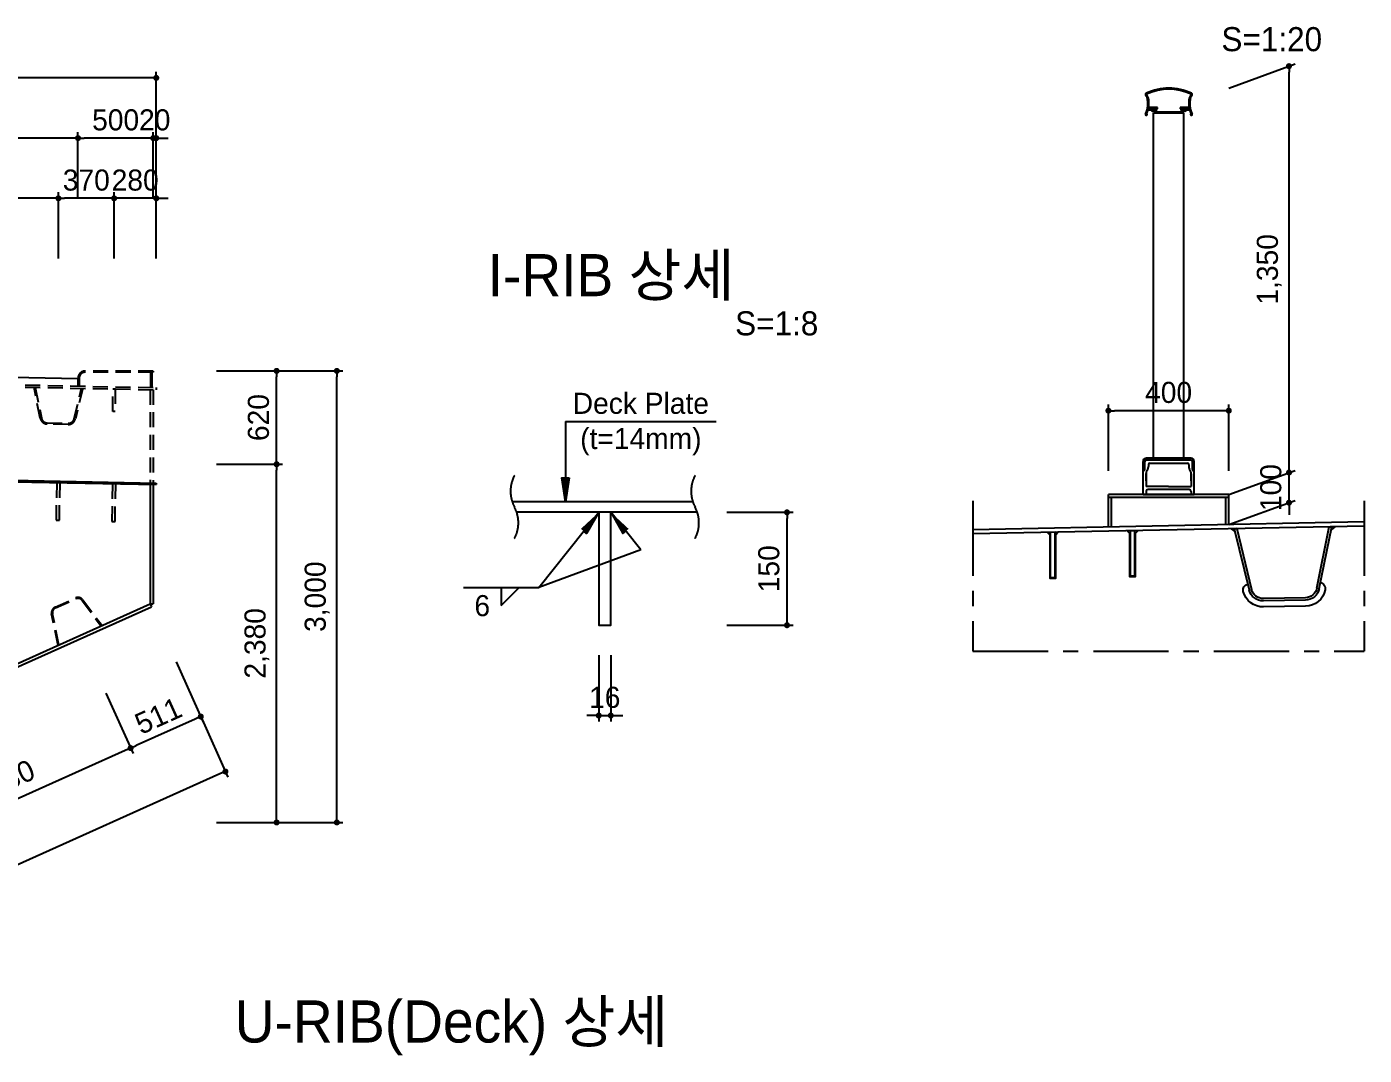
# Model space of a CAD drawing. Extents: x 2940 to 32027, y 1294 to 22572.
# Drawn here: x 22040 to 30928, y 6148 to 12981 of the extents above; entities that cross this region are included whole.
import ezdxf
from ezdxf.enums import TextEntityAlignment as Align

# ---------------------------------------------------------------- set-up
doc = ezdxf.new("R2010")
doc.units = 0
doc.header["$LTSCALE"] = 400
doc.linetypes.add('CENTER', pattern=[2, 1.25, -0.25, 0.25, -0.25])
doc.linetypes.add('HIDDEN', pattern=[0.375, 0.25, -0.125])
for name, color, linetype in [('_BAR_MARK_LNE', 1, 'Continuous'), ('CS-CUTL', 1, 'CENTER'), ('CS-DIML', 1, 'Continuous'), ('CS-LEAL', 1, 'Continuous'), ('CS-LIN2', 1, 'Continuous'), ('CS-STEL-MAJR', 3, 'Continuous'), ('CS-STEL-MINR', 8, 'HIDDEN'), ('CS-TEXT2', 6, 'Continuous'), ('CS-TEXT3', 2, 'Continuous'), ('CS-TEXT4', 7, 'Continuous'), ('DIML', 1, 'Continuous')]:
    doc.layers.add(name, color=color, linetype=linetype)
doc.styles.add('HY견고딕', font='')
doc.styles.add('휴먼고딕', font='')
doc.styles.get('HY견고딕').set_extended_font_data('HYgtrE')
doc.styles.get('휴먼고딕').set_extended_font_data('휴먼고딕')
doc.dimstyles.new('일반도면_0001', dxfattribs={"dimtxt": 3.5, "dimasz": 1, "dimexe": 1, "dimexo": 5, "dimgap": 1.25, "dimtad": 1, "dimdec": 0, "dimzin": 0, "dimdsep": 46, "dimlunit": 6, "dimtxsty": '휴먼고딕', "dimblk": 'DOT', "dimcen": 0, "dimclrd": 1, "dimclre": 1, "dimclrt": 7, "dimadec": 0, "dimazin": 0, "dimtfac": 1, "dimtdec": 0, "dimtix": 1, "dimtmove": 2, "dimatfit": 3, "dimldrblk": 'NONE', "dimfxl": 1, "dimfrac": 2, "dimtolj": 1, "dimtzin": 0, "dimarcsym": 0})

# ---------------------------------------------------------------- blocks, each defined once
blk = doc.blocks.new('_Dot')
at = {"layer": 'DIML'}
blk.add_line((0, 0), (-1, 0), dxfattribs=at)
at = {"layer": 'DIML', "const_width": 0.5}
blk.add_lwpolyline([(-0.25, 0, 1), (0.25, 0, 1)], format="xyb", close=True, dxfattribs=at)
blk = doc.blocks.new('*D82')
at = {"layer": 'CS-DIML', "color": 1, "lineweight": -2, "transparency": 16777216}
for p, q in [((26692.06747117681, 9755.26622104468), (27132.06747117679, 9755.26622104468)), ((27092.06747117679, 9045.266221060563), (27092.06747117679, 9715.26622104468)), ((26692.06747117681, 9005.266221060563), (27132.06747117679, 9005.266221060563))]:
    blk.add_line(p, q, dxfattribs=at)
at = {"layer": 'Defpoints', "color": 0, "transparency": 16777216}
for p in [(26692.06747117681, 9755.26622104468), (27092.06747117679, 9755.26622104468), (26692.06747117681, 9005.266221060563)]:
    blk.add_point(p, dxfattribs=at)
at = {"layer": 'CS-DIML', "color": 1, "lineweight": -2, "transparency": 16777216, "xscale": 40, "yscale": 40, "zscale": 40}
for p, rotation in [((27092.06747117679, 9755.26622104468), 90), ((27092.06747117679, 9005.266221060563), 270)]:
    blk.add_blockref('_Dot', p, dxfattribs=dict(at, rotation=rotation))
at = {"layer": 'CS-DIML', "color": 7, "transparency": 16777216, "insert": (26971.70849681782, 9380.266221052625), "char_height": 140, "attachment_point": 5, "rotation": 90, "style": '휴먼고딕'}
blk.add_mtext('\\A1;150', dxfattribs=at)
blk = doc.blocks.new('_None')
blk = doc.blocks.new('*D83')
at = {"layer": 'CS-DIML', "color": 1, "lineweight": -2, "transparency": 16777216}
for p, q in [((25840.95779341975, 8805.266221060563), (25840.95779341975, 8365.266221060567)), ((25920.95779341975, 8805.266221060563), (25920.95779341975, 8365.266221060567)), ((25800.95779341975, 8405.266221060567), (25760.95779341975, 8405.266221060567)), ((25840.95779341975, 8405.266221060567), (25920.95779341975, 8405.266221060567)), ((25960.95779341975, 8405.266221060567), (26000.95779341975, 8405.266221060567))]:
    blk.add_line(p, q, dxfattribs=at)
at = {"layer": 'Defpoints', "color": 0, "transparency": 16777216}
for p in [(25840.95779341975, 8805.266221060563), (25920.95779341975, 8805.266221060563), (25920.95779341975, 8405.266221060567)]:
    blk.add_point(p, dxfattribs=at)
at = {"layer": 'CS-DIML', "color": 1, "lineweight": -2, "transparency": 16777216, "xscale": 40, "yscale": 40, "zscale": 40}
blk.add_blockref('_Dot', (25840.95779341975, 8405.266221060567), dxfattribs=at)
at = {"layer": 'CS-DIML', "color": 1, "lineweight": -2, "transparency": 16777216, "xscale": 40, "yscale": 40, "zscale": 40, "rotation": 180}
blk.add_blockref('_Dot', (25920.95779341975, 8405.266221060567), dxfattribs=at)
at = {"layer": 'CS-DIML', "color": 7, "transparency": 16777216, "insert": (25880.95779341975, 8525.266221060567), "char_height": 140, "attachment_point": 5, "style": '휴먼고딕'}
blk.add_mtext('\\A1;16', dxfattribs=at)
blk = doc.blocks.new('NN')
at = {"color": 3}
for p, q in [((-71.25583059342489, 1263.442008581388), (-73.40088614130718, 1263.442008581388)), ((-67.01693745350303, 1281.454076159829), (-40.81202504406338, 1281.454076159829)), ((-66.35025539958679, 1278.852333065165), (-66.35025539958679, 1281.354009117726)), ((-37.30967857047699, 1284.956422633414), (-66.32912078018353, 1284.956422633414)), ((-45.33617655807075, 1276.850992223116), (-64.34891455753768, 1276.850992223116)), ((-50.03450465151218, 439.9686182982559), (-50.03378151575043, 1267.844958433897)), ((-50.03378151575043, 1267.844958433896), (50.03352076253623, 1267.844958433896)), ((-45.33617655807438, 1267.844958433896), (-45.33617655807075, 1276.850992223116)), ((-41.83383008448823, 1281.354009117726), (-41.83383008448823, 1271.347304907481)), ((-41.83383008448823, 1271.347304907481), (-0.7180037259208802, 1271.347304907481)), ((-40.81202504406338, 1281.454076159829), (-40.81202504406338, 1280.453405738804)), ((-40.81202504406338, 1280.453405738804), (-37.30967857047699, 1280.453405738804)), ((-37.30967857047699, 1280.453405738804), (-37.30967857047699, 1284.956422633414)), ((-0.7180037259208802, 1271.347304907481), (43.22315570258388, 1271.347304907481)), ((67.76071563708547, 1284.956422633413), (38.74127342737711, 1284.956422633414)), ((38.74127342737711, 1284.956422633414), (38.74127342737711, 1280.453405738804)), ((38.74127342737711, 1280.453405738804), (42.24361990096168, 1280.453405738804)), ((42.24361990096168, 1281.454076159829), (68.44853231040315, 1281.454076159829)), ((42.24361990096168, 1280.453405738804), (42.24361990096168, 1281.454076159829)), ((43.22315570258388, 1271.347304907481), (43.22315570258775, 1281.354009117726)), ((65.73824017563356, 1276.850992223116), (46.72550217617027, 1276.850992223116)), ((46.72550217617027, 1276.850992223116), (46.72550217617027, 1267.844958433896)), ((50.03279762625834, 439.9686182982559), (50.03352076253623, 1267.844958433896)), ((67.73958101768426, 1281.354009117726), (67.73958101768426, 1278.852333065165)), ((74.8324809982073, 1263.442008581387), (72.68742545032501, 1263.442008581387)), ((-50.03513361614023, 120.0804505229295), (-50.03450465151218, 439.9686182982559)), ((50.0319081963487, 120.0804505229295), (50.03253716147674, 439.9686182982559)), ((-84.96793835706603, 80.05363368195339), (-84.96793835706603, 110.0692303916557)), ((-78.96391583091872, 82.57026126110333), (-78.96391583091872, 110.0692303916557)), ((30.01941565760603, 120.0804505229344), (-74.95671822579106, 120.0804505229295)), ((-36.52516734051505, 114.0764279967825), (-74.95671822579106, 114.0764279967825)), ((30.01941565760603, 114.0764279967806), (-69.54657123908692, 114.0764279967861)), ((-66.8947093026593, 99.06411372090264), (-66.8947093026593, 93.4404931548126)), ((-61.88909923701931, 104.0697237865372), (62.5966617263216, 104.0697237865409)), ((74.95675701010168, 120.0804505229295), (30.01941565760603, 120.0804505229294)), ((69.54661728330393, 114.0764279967861), (30.01941565760603, 114.0764279967861)), ((74.95675701010168, 114.0764279967825), (36.72719789085249, 114.0764279967806)), ((66.94127250151132, 99.06411372090264), (66.94127250151132, 93.4404931548126)), ((78.9639546152348, 82.55643871477065), (78.9639546152348, 110.0692303916557)), ((84.96797714138211, 80.0398111356206), (84.96797714138211, 110.0692303916557)), ((-85.05698578707415, -9.663381206337363e-13), (-85.05696639491975, 80.05363368195339)), ((-84.96793835706603, 80.06745622828606), (-81.46672086373974, 80.06745622828606)), ((-74.80618756869058, 45.28417414393158), (-74.80618756869058, 69.2242929234489)), ((-74.80618756869058, 68.41437836565507), (-74.80618756869058, 26.76116733155555)), ((-73.08367197021357, 77.26921378230469), (-69.51682958860306, 83.53458689746691)), ((73.13023516907265, 77.26921378230469), (69.56339278746577, 83.53458689746873)), ((74.8737413128656, 45.28417414393158), (74.8737413128656, 69.2242929234489)), ((74.8737413128656, 68.41437836565507), (74.8737413128656, 26.76116733155555)), ((84.96797714138211, 80.05363368195339), (81.46675964805218, 80.05363368195339)), ((85.05698578707393, -9.663381206337363e-13), (85.05700517922855, 80.0398111356206)), ((-85.05698578707415, 6.252776074688882e-13), (85.05698578707393, -6.252776074688882e-13)), ((0.03377687208785574, 26.76116733155555), (-74.85590528291686, 26.76116733155555)), ((-74.80618756869058, 9.593456243614867), (-74.80618756869058, -5.684341886080801e-14)), ((68.4987413128722, 15.96845624361634), (-68.43118756869626, 15.96845624361634)), ((0.03377687208785574, 26.76116733155555), (74.92345902709212, 26.76116733155555)), ((74.8737413128656, 9.593456243614867), (74.8737413128656, -5.684341886080801e-14))]:
    blk.add_line(p, q, dxfattribs=at)
for centre, radius, start, end in [((0.7182762751795053, 1179.256740154631), 170.7432598453676, 63.80956055270443, 116.1904394472956), ((0.7182762751795053, 1179.247740456794), 167.2499130696208, 63.83816709015941, 116.1618329098264), ((-72.33066445960208, 1328.031771186861), 5.003352105121622, 117.4916383766014, 229.5363790286775), ((-142.6696542115742, 1298.130028041494), 73.96649193281594, 332.8076521020795, 15.85874816620234), ((-83.05381922839706, 1314.724453204705), 12.08948863713182, 17.41442694812836, 51.80052738201845), ((-72.33066445959844, 1328.031771186861), 1.501005631537254, 117.4916383766302, 231.3143698013663), ((-83.05298221745761, 1314.726696767156), 15.58680809946831, 16.50553137539945, 51.11804486703083), ((-142.6696542115742, 1298.130028041494), 77.46883840640099, 350.2092517325778, 15.74756236204285), ((144.1012490684777, 1298.130028041489), 77.46883840640086, 164.2524376379481, 189.7907482674198), ((84.49090987354225, 1314.716157542058), 15.59587642748309, 128.8615832209076, 163.4639552206235), ((144.1012490684777, 1298.130028041494), 73.9664919328157, 164.1412518337976, 207.1923478979204), ((84.49181464811954, 1314.713732433617), 12.09880721033834, 128.1734462125261, 162.5462016763204), ((73.76721700996313, 1328.031771186861), 1.50100563153583, 308.6856301985513, 62.50836162335489), ((73.7672170099595, 1328.03177118686), 5.003352105121841, 310.4636209713209, 62.50836162338401), ((-74.21585361711004, 1262.941673370874), 3.00201126307185, 152.4776966096931, 9.59406822689933), ((-142.6696542115742, 1298.130028041494), 77.46883840639995, 333.3994681101596, 347.5692112584787), ((-64.34891455753768, 1278.852333065165), 2.001340842048807, 180, 270), ((-53.05775215067001, 1277.088273819879), 4.292080866264854, 183.1691315106759, 356.8308684893241), ((54.4943047010313, 1277.088273819881), 4.292080866264854, 183.1691315106759, 356.8308684893241), ((65.73824017563356, 1278.852333065165), 2.001340842048807, 270, 0), ((144.1012490684777, 1298.130028041494), 77.46883840640365, 192.4307887415212, 206.6005318898405), ((75.64744847400834, 1262.941673370873), 3.002011263071923, 170.4059317731023, 27.52230339032947), ((-74.95671822579106, 110.0692303916557), 10.01122013127581, 90, 180), ((-74.95671822579106, 110.0692303916557), 4.007197605129389, 90, 180), ((-86.917149565209, 93.4404931548126), 20.02244026255162, 330.3473791899341, 0), ((-61.88909923701931, 99.06411372090264), 5.005610065637905, 90, 180), ((61.93566243587475, 99.06411372090264), 5.005610065637905, 0, 90), ((86.96371276406626, 93.4404931548126), 20.02244026255162, 180, 209.6526208100651), ((74.95675701010168, 110.0692303916557), 10.01122013127581, 0, 90), ((74.95675701010168, 110.0692303916557), 4.007197605129389, 0, 90), ((-81.46672086373974, 82.57026126110333), 2.502805032818952, 270, 0), ((-62.23252459881223, 70.7389846680041), 12.66456835273579, 148.9604375972821, 186.8690607087251), ((61.59383755353883, 70.56013683260215), 13.34692184762492, 354.2558604611962, 30.58636397046009), ((81.46675964805218, 82.55643871477065), 2.502805032818952, 180, 270), ((-68.43118756869626, 9.593456243614867), 6.375000000000001, 90, 180), ((68.4987413128722, 9.593456243614867), 6.375000000000001, 0, 90)]:
    blk.add_arc(centre, radius, start, end, dxfattribs=at)
at = {"layer": 'Defpoints', "color": 0, "linetype": 'ByBlock', "ltscale": 0.07}
blk.add_point((-85.15874097976712, 1.307398633798584e-12), dxfattribs=at)
blk.add_point((-85.15874097976712, 1.307398633798584e-12), dxfattribs=at)
blk = doc.blocks.new('u-rib')
at = {"layer": 'CS-STEL-MAJR'}
for p, q in [((-116.6052817317395, -204.4167620459339), (-162.0499993918056, 0)), ((-153.8546893748571, 0), (-161.6640339716978, -1.736127002281137)), ((-108.795937134928, -202.6806350435363), (-153.8546893748571, 0)), ((153.8546893748717, 0), (108.7959371348843, -202.6806350435363)), ((153.8546893748717, 0), (161.6640339716978, -1.736127002397552)), ((172.0499993918056, 0), (159.8806948136189, -9.76187060191296)), ((-172.0499993918056, -1.164153218269348e-10), (-159.8806948136335, -9.761870601796545)), ((162.0499993918056, -1.164153218269348e-10), (116.6052817317104, -204.4167620459339)), ((-69.749214150841, -234.0000000321306), (69.74921415079734, -234.0000000321306)), ((-69.749214150841, -242.0000000321306), (69.74921415079734, -242.0000000320142)), ((-69.74921415082645, -262.0000000320142), (69.7492141508119, -262.0000000320142))]:
    blk.add_line(p, q, dxfattribs=at)
for centre, radius, start, end in [((-116.6052817317395, -204.4167620460503), 20, 102.5338212017596, 192.5338212023024), ((-69.74921415085555, -194.0000000320142), 68, 192.5338212023024, 270), ((-69.74921415085555, -194.0000000320142), 48, 192.5338212023024, 270), ((-69.74921415085555, -194.0000000320142), 40, 192.5338212023024, 270), ((69.74921415078279, -194.0000000321306), 40, 270, 347.4661787976976), ((69.74921415078279, -194.0000000321306), 48, 270, 347.4661787976976), ((69.74921415078279, -194.0000000321306), 68, 270, 347.4661787976976), ((116.605281731725, -204.4167620459339), 20, 347.4661787976976, 77.46617879742654)]:
    blk.add_arc(centre, radius, start, end, dxfattribs=at)
blk = doc.blocks.new('*D88')
at = {"layer": 'CS-DIML', "color": 1, "lineweight": -2, "transparency": 16777216}
for p, q in [((30027.80708047039, 12573.82909130183), (30467.80708047038, 12733.97599437896)), ((30427.80708047038, 10059.41718500832), (30427.80708047038, 12679.41718500831)), ((30027.80708047039, 9873.82909130184), (30467.80708047038, 10033.97599437897))]:
    blk.add_line(p, q, dxfattribs=at)
at = {"layer": 'Defpoints', "color": 0, "transparency": 16777216}
for p in [(30427.80708047038, 12719.41718500831), (30027.80708047039, 12573.82909130183), (30027.80708047039, 9873.82909130184)]:
    blk.add_point(p, dxfattribs=at)
at = {"layer": 'CS-DIML', "color": 1, "lineweight": -2, "transparency": 16777216, "xscale": 40, "yscale": 40, "zscale": 40}
for p, rotation in [((30427.80708047038, 12719.41718500831), 90), ((30427.80708047038, 10019.41718500832), 270)]:
    blk.add_blockref('_Dot', p, dxfattribs=dict(at, rotation=rotation))
at = {"layer": 'CS-DIML', "color": 7, "transparency": 16777216, "insert": (30297.03784970115, 11369.41718500832), "char_height": 140, "attachment_point": 5, "rotation": 90, "style": '휴먼고딕'}
blk.add_mtext('\\A1;1,350', dxfattribs=at)
blk = doc.blocks.new('*D89')
at = {"layer": 'CS-DIML', "color": 1, "lineweight": -2, "transparency": 16777216}
for p, q in [((30427.80708047037, 10059.41718500831), (30427.80708047037, 10099.41718500831)), ((30027.80708047038, 9873.829091301837), (30467.80708047037, 10033.97599437896)), ((30427.80708047037, 9819.417185009672), (30427.80708047037, 10019.41718500831)), ((30027.80708047039, 9673.829091303198), (30467.80708047037, 9833.97599438032)), ((30427.80708047037, 9779.417185009672), (30427.80708047037, 9739.417185009672))]:
    blk.add_line(p, q, dxfattribs=at)
at = {"layer": 'Defpoints', "color": 0, "transparency": 16777216}
for p in [(30427.80708047037, 10019.41718500831), (30027.80708047038, 9873.829091301837), (30027.80708047039, 9673.829091303198)]:
    blk.add_point(p, dxfattribs=at)
at = {"layer": 'CS-DIML', "color": 1, "lineweight": -2, "transparency": 16777216, "xscale": 40, "yscale": 40, "zscale": 40}
for p, rotation in [((30427.80708047037, 10019.41718500831), 270), ((30427.80708047037, 9819.417185009672), 90)]:
    blk.add_blockref('_Dot', p, dxfattribs=dict(at, rotation=rotation))
at = {"layer": 'CS-DIML', "color": 7, "transparency": 16777216, "insert": (30307.44810611139, 9919.417185008997), "char_height": 140, "attachment_point": 5, "rotation": 90, "style": '휴먼고딕'}
blk.add_mtext('\\A1;100', dxfattribs=at)
blk = doc.blocks.new('*D91')
at = {"layer": 'CS-DIML', "color": 1, "lineweight": -2, "transparency": 16777216}
for p, q in [((29227.80708047411, 10030.54217612749), (29227.80708047411, 10470.54217612749)), ((29987.80708043937, 10430.54217612749), (29267.80708047411, 10430.54217612749)), ((30027.80708043937, 10030.54217612749), (30027.80708043937, 10470.54217612749))]:
    blk.add_line(p, q, dxfattribs=at)
at = {"layer": 'Defpoints', "color": 0, "transparency": 16777216}
for p in [(29227.80708047411, 10430.54217612749), (29227.80708047411, 10030.54217612749), (30027.80708043937, 10030.54217612749)]:
    blk.add_point(p, dxfattribs=at)
at = {"layer": 'CS-DIML', "color": 1, "lineweight": -2, "transparency": 16777216, "xscale": 40, "yscale": 40, "zscale": 40, "rotation": 180}
blk.add_blockref('_Dot', (29227.80708047411, 10430.54217612749), dxfattribs=at)
at = {"layer": 'CS-DIML', "color": 1, "lineweight": -2, "transparency": 16777216, "xscale": 40, "yscale": 40, "zscale": 40}
blk.add_blockref('_Dot', (30027.80708043937, 10430.54217612749), dxfattribs=at)
at = {"layer": 'CS-DIML', "color": 7, "transparency": 16777216, "insert": (29627.80708045674, 10550.90115048647), "char_height": 140, "attachment_point": 5, "style": '휴먼고딕'}
blk.add_mtext('\\A1;400', dxfattribs=at)
blk = doc.blocks.new('*D169')
at = {"layer": 'CS-DIML', "color": 1, "lineweight": -2, "transparency": 16777216}
for p, q in [((22566.65232958976, 8553.635787532088), (22746.99025367068, 8152.290259160074)), ((22694.10993981215, 8172.381859549861), (20504.94776007953, 7188.718320128269)), ((20304.51823561164, 7537.183534635485), (20484.85615968974, 7135.838006269734))]:
    blk.add_line(p, q, dxfattribs=at)
at = {"layer": 'Defpoints', "color": 0, "transparency": 16777216}
for p in [(22566.65232958976, 8553.635787532088), (20304.51823561164, 7537.183534635485), (20468.46180295537, 7172.323963393895)]:
    blk.add_point(p, dxfattribs=at)
at = {"layer": 'CS-DIML', "color": 1, "lineweight": -2, "transparency": 16777216, "xscale": 40, "yscale": 40, "zscale": 40}
for p, rotation in [((22730.59589693631, 8188.776216284235), 24.19597258250604), ((20468.46180295537, 7172.323963393895), 204.195972582506)]:
    blk.add_blockref('_Dot', p, dxfattribs=dict(at, rotation=rotation))
at = {"layer": 'CS-DIML', "color": 7, "transparency": 16777216, "insert": (21545.93191446808, 7799.831103514206), "char_height": 140, "attachment_point": 5, "rotation": 24.19597258250604, "style": '휴먼고딕'}
blk.add_mtext('\\A1;4@620=2,480', dxfattribs=at)
blk = doc.blocks.new('*D170')
at = {"layer": 'CS-DIML', "color": 1, "lineweight": -2, "transparency": 16777216}
for p, q in [((23032.47239719541, 8762.944271243396), (23212.81032127356, 8361.598742878432)), ((22566.65232958975, 8553.635787532086), (22746.9902536675, 8152.290259168026)), ((23159.93000741501, 8381.690343268174), (22767.08185405724, 8205.170573026577))]:
    blk.add_line(p, q, dxfattribs=at)
at = {"layer": 'Defpoints', "color": 0, "transparency": 16777216}
for p in [(23032.47239719541, 8762.944271243396), (22566.65232958975, 8553.635787532086), (22730.5958969331, 8188.776216292173)]:
    blk.add_point(p, dxfattribs=at)
at = {"layer": 'CS-DIML', "color": 1, "lineweight": -2, "transparency": 16777216, "xscale": 40, "yscale": 40, "zscale": 40}
for p, rotation in [((23196.41596453916, 8398.084700002579), 24.19597258255357), ((22730.5958969331, 8188.776216292173), 204.1959725825536)]:
    blk.add_blockref('_Dot', p, dxfattribs=dict(at, rotation=rotation))
at = {"layer": 'CS-DIML', "color": 7, "transparency": 16777216, "insert": (22914.32286053292, 8402.88832951982), "char_height": 140, "attachment_point": 5, "rotation": 24.195972582553576, "style": '휴먼고딕'}
blk.add_mtext('\\A1;511', dxfattribs=at)
blk = doc.blocks.new('*D171')
at = {"layer": 'CS-DIML', "color": 1, "lineweight": -2, "transparency": 16777216}
for p, q in [((23196.4159645402, 8398.084700002268), (23376.75388862232, 7996.739171627583)), ((23323.87357476379, 8016.830772017371), (20167.20941696496, 6598.436343786871)), ((19966.77989249706, 6946.90155829409), (20147.11781657517, 6545.556029928337))]:
    blk.add_line(p, q, dxfattribs=at)
at = {"layer": 'Defpoints', "color": 0, "transparency": 16777216}
for p in [(23196.4159645402, 8398.084700002268), (19966.77989249706, 6946.90155829409), (20130.7234598408, 6582.041987052497)]:
    blk.add_point(p, dxfattribs=at)
at = {"layer": 'CS-DIML', "color": 1, "lineweight": -2, "transparency": 16777216, "xscale": 40, "yscale": 40, "zscale": 40}
for p, rotation in [((23360.35953188795, 8033.225128751745), 24.19597258250604), ((20130.7234598408, 6582.041987052497), 204.195972582506)]:
    blk.add_blockref('_Dot', p, dxfattribs=dict(at, rotation=rotation))
at = {"layer": 'CS-DIML', "color": 7, "transparency": 16777216, "insert": (21691.94456038661, 7426.914571577261), "char_height": 140, "attachment_point": 5, "rotation": 24.19597258250604, "style": '휴먼고딕'}
blk.add_mtext('\\A1;3,541', dxfattribs=at)
blk = doc.blocks.new('*D181')
at = {"layer": 'CS-DIML', "color": 1, "lineweight": -2, "transparency": 16777216}
for p, q in [((23300.69557944116, 10074.73969173807), (23740.69557944118, 10074.73969173807)), ((23700.69557944118, 7734.863679339274), (23700.69557944118, 10034.73969173807)), ((23300.69557944116, 7694.863679339274), (23740.69557944118, 7694.863679339274))]:
    blk.add_line(p, q, dxfattribs=at)
at = {"layer": 'Defpoints', "color": 0, "transparency": 16777216}
for p in [(23300.69557944116, 10074.73969173807), (23700.69557944118, 10074.73969173807), (23300.69557944116, 7694.863679339274)]:
    blk.add_point(p, dxfattribs=at)
at = {"layer": 'CS-DIML', "color": 1, "lineweight": -2, "transparency": 16777216, "xscale": 40, "yscale": 40, "zscale": 40}
for p, rotation in [((23700.69557944118, 10074.73969173807), 90), ((23700.69557944118, 7694.863679339274), 270)]:
    blk.add_blockref('_Dot', p, dxfattribs=dict(at, rotation=rotation))
at = {"layer": 'CS-DIML', "color": 7, "transparency": 16777216, "insert": (23569.92634867195, 8884.801685538676), "char_height": 140, "attachment_point": 5, "rotation": 90, "style": '휴먼고딕'}
blk.add_mtext('\\A1;2,380', dxfattribs=at)
blk = doc.blocks.new('*D182')
at = {"layer": 'CS-DIML', "color": 1, "lineweight": -2, "transparency": 16777216}
for p, q in [((23300.69557944116, 10694.87207794091), (23740.6955794412, 10694.87207794091)), ((23700.6955794412, 10114.73969173807), (23700.6955794412, 10654.87207794091)), ((23300.69557944116, 10074.73969173807), (23740.6955794412, 10074.73969173807))]:
    blk.add_line(p, q, dxfattribs=at)
at = {"layer": 'Defpoints', "color": 0, "transparency": 16777216}
for p in [(23300.69557944116, 10694.87207794091), (23700.6955794412, 10694.87207794091), (23300.69557944116, 10074.73969173807)]:
    blk.add_point(p, dxfattribs=at)
at = {"layer": 'CS-DIML', "color": 1, "lineweight": -2, "transparency": 16777216, "xscale": 40, "yscale": 40, "zscale": 40}
for p, rotation in [((23700.6955794412, 10694.87207794091), 90), ((23700.6955794412, 10074.73969173807), 270)]:
    blk.add_blockref('_Dot', p, dxfattribs=dict(at, rotation=rotation))
at = {"layer": 'CS-DIML', "color": 7, "transparency": 16777216, "insert": (23580.33660508223, 10384.80588483949), "char_height": 140, "attachment_point": 5, "rotation": 90, "style": '휴먼고딕'}
blk.add_mtext('\\A1;620', dxfattribs=at)
blk = doc.blocks.new('*D183')
at = {"layer": 'CS-DIML', "color": 1, "lineweight": -2, "transparency": 16777216}
for p, q in [((23700.69557944117, 10694.87207794091), (24140.69557944122, 10694.87207794091)), ((24100.69557944121, 7734.872077940675), (24100.69557944122, 10654.87207794091)), ((23700.69557944117, 7694.872077940675), (24140.69557944121, 7694.872077940675))]:
    blk.add_line(p, q, dxfattribs=at)
at = {"layer": 'Defpoints', "color": 0, "transparency": 16777216}
for p in [(23700.69557944117, 10694.87207794091), (24100.69557944122, 10694.87207794091), (23700.69557944117, 7694.872077940675)]:
    blk.add_point(p, dxfattribs=at)
at = {"layer": 'CS-DIML', "color": 1, "lineweight": -2, "transparency": 16777216, "xscale": 40, "yscale": 40, "zscale": 40}
for p, rotation in [((24100.69557944122, 10694.87207794091), 90), ((24100.69557944121, 7694.872077940675), 270)]:
    blk.add_blockref('_Dot', p, dxfattribs=dict(at, rotation=rotation))
at = {"layer": 'CS-DIML', "color": 7, "transparency": 16777216, "insert": (23969.92634867198, 9194.872077940794), "char_height": 140, "attachment_point": 5, "rotation": 90, "style": '휴먼고딕'}
blk.add_mtext('\\A1;3,000', dxfattribs=at)
blk = doc.blocks.new('*D187')
at = {"layer": 'CS-DIML', "color": 1, "lineweight": -2, "transparency": 16777216}
for p, q in [((6360.695579500476, 12241.25424647675), (6360.695579500476, 12681.25424647675)), ((22860.69557943943, 12641.25424647675), (6400.695579500476, 12641.25424647675)), ((22900.69557943943, 12241.25424647675), (22900.69557943943, 12681.25424647675))]:
    blk.add_line(p, q, dxfattribs=at)
at = {"layer": 'Defpoints', "color": 0, "transparency": 16777216}
for p in [(6360.695579500476, 12641.25424647675), (6360.695579500476, 12241.25424647675), (22900.69557943943, 12241.25424647675)]:
    blk.add_point(p, dxfattribs=at)
at = {"layer": 'CS-DIML', "color": 1, "lineweight": -2, "transparency": 16777216, "xscale": 40, "yscale": 40, "zscale": 40, "rotation": 180}
blk.add_blockref('_Dot', (6360.695579500476, 12641.25424647675), dxfattribs=at)
at = {"layer": 'CS-DIML', "color": 1, "lineweight": -2, "transparency": 16777216, "xscale": 40, "yscale": 40, "zscale": 40}
blk.add_blockref('_Dot', (22900.69557943943, 12641.25424647675), dxfattribs=at)
at = {"layer": 'CS-DIML', "color": 7, "transparency": 16777216, "insert": (14630.69557946995, 12772.02347724598), "char_height": 140, "attachment_point": 5, "style": '휴먼고딕'}
blk.add_mtext('\\A1;16,540', dxfattribs=at)
blk = doc.blocks.new('*D189')
at = {"layer": 'CS-DIML', "color": 1, "lineweight": -2, "transparency": 16777216}
for p, q in [((20380.69557943915, 11841.25424647675), (20380.69557943915, 12281.25424647675)), ((22380.69557943915, 11841.25424647675), (22380.69557943915, 12281.25424647675)), ((22340.69557943915, 12241.25424647675), (20420.69557943915, 12241.25424647675))]:
    blk.add_line(p, q, dxfattribs=at)
at = {"layer": 'Defpoints', "color": 0, "transparency": 16777216}
for p in [(20380.69557943915, 12241.25424647675), (20380.69557943915, 11841.25424647675), (22380.69557943915, 11841.25424647675)]:
    blk.add_point(p, dxfattribs=at)
at = {"layer": 'CS-DIML', "color": 1, "lineweight": -2, "transparency": 16777216, "xscale": 40, "yscale": 40, "zscale": 40, "rotation": 180}
blk.add_blockref('_Dot', (20380.69557943915, 12241.25424647675), dxfattribs=at)
at = {"layer": 'CS-DIML', "color": 1, "lineweight": -2, "transparency": 16777216, "xscale": 40, "yscale": 40, "zscale": 40}
blk.add_blockref('_Dot', (22380.69557943915, 12241.25424647675), dxfattribs=at)
at = {"layer": 'CS-DIML', "color": 7, "transparency": 16777216, "insert": (21380.69557943915, 12372.02347724598), "char_height": 140, "attachment_point": 5, "style": '휴먼고딕'}
blk.add_mtext('\\A1;2,000', dxfattribs=at)
blk = doc.blocks.new('*D190')
at = {"layer": 'CS-DIML', "color": 1, "lineweight": -2, "transparency": 16777216}
for p, q in [((22380.69557943915, 11841.25424647675), (22380.69557943915, 12281.25424647675)), ((22880.69557943918, 11841.25424647675), (22880.69557943918, 12281.25424647675)), ((22840.69557943918, 12241.25424647675), (22420.69557943915, 12241.25424647675))]:
    blk.add_line(p, q, dxfattribs=at)
at = {"layer": 'Defpoints', "color": 0, "transparency": 16777216}
for p in [(22380.69557943915, 12241.25424647675), (22380.69557943915, 11841.25424647675), (22880.69557943918, 11841.25424647675)]:
    blk.add_point(p, dxfattribs=at)
at = {"layer": 'CS-DIML', "color": 1, "lineweight": -2, "transparency": 16777216, "xscale": 40, "yscale": 40, "zscale": 40, "rotation": 180}
blk.add_blockref('_Dot', (22380.69557943915, 12241.25424647675), dxfattribs=at)
at = {"layer": 'CS-DIML', "color": 1, "lineweight": -2, "transparency": 16777216, "xscale": 40, "yscale": 40, "zscale": 40}
blk.add_blockref('_Dot', (22880.69557943918, 12241.25424647675), dxfattribs=at)
at = {"layer": 'CS-DIML', "color": 7, "transparency": 16777216, "insert": (22630.69557943917, 12361.61322083572), "char_height": 140, "attachment_point": 5, "style": '휴먼고딕'}
blk.add_mtext('\\A1;500', dxfattribs=at)
blk = doc.blocks.new('*D191')
at = {"layer": 'CS-DIML', "color": 1, "lineweight": -2, "transparency": 16777216}
for p, q in [((22880.69557943918, 11841.25424647675), (22880.69557943918, 12281.25424647675)), ((22900.69557943943, 11841.25424647675), (22900.69557943943, 12281.25424647675)), ((22840.69557943918, 12241.25424647675), (22800.69557943918, 12241.25424647675)), ((22900.69557943943, 12241.25424647675), (22880.69557943918, 12241.25424647675)), ((22940.69557943943, 12241.25424647675), (22980.69557943943, 12241.25424647675))]:
    blk.add_line(p, q, dxfattribs=at)
at = {"layer": 'Defpoints', "color": 0, "transparency": 16777216}
for p in [(22880.69557943918, 12241.25424647675), (22880.69557943918, 11841.25424647675), (22900.69557943943, 11841.25424647675)]:
    blk.add_point(p, dxfattribs=at)
at = {"layer": 'CS-DIML', "color": 1, "lineweight": -2, "transparency": 16777216, "xscale": 40, "yscale": 40, "zscale": 40}
blk.add_blockref('_Dot', (22880.69557943918, 12241.25424647675), dxfattribs=at)
at = {"layer": 'CS-DIML', "color": 1, "lineweight": -2, "transparency": 16777216, "xscale": 40, "yscale": 40, "zscale": 40, "rotation": 180}
blk.add_blockref('_Dot', (22900.69557943943, 12241.25424647675), dxfattribs=at)
at = {"layer": 'CS-DIML', "color": 7, "transparency": 16777216, "insert": (22890.6955794393, 12361.61322083572), "char_height": 140, "attachment_point": 5, "style": '휴먼고딕'}
blk.add_mtext('\\A1;20', dxfattribs=at)
blk = doc.blocks.new('*D195')
at = {"layer": 'CS-DIML', "color": 1, "lineweight": -2, "transparency": 16777216}
for p, q in [((7010.695579439205, 11441.25424647675), (7010.695579439205, 11881.25424647675)), ((22210.69557943659, 11841.25424647675), (7050.695579439205, 11841.25424647675)), ((22250.69557943659, 11441.25424647675), (22250.69557943659, 11881.25424647675))]:
    blk.add_line(p, q, dxfattribs=at)
at = {"layer": 'Defpoints', "color": 0, "transparency": 16777216}
for p in [(7010.695579439205, 11841.25424647675), (7010.695579439205, 11441.25424647675), (22250.69557943659, 11441.25424647675)]:
    blk.add_point(p, dxfattribs=at)
at = {"layer": 'CS-DIML', "color": 1, "lineweight": -2, "transparency": 16777216, "xscale": 40, "yscale": 40, "zscale": 40, "rotation": 180}
blk.add_blockref('_Dot', (7010.695579439205, 11841.25424647675), dxfattribs=at)
at = {"layer": 'CS-DIML', "color": 1, "lineweight": -2, "transparency": 16777216, "xscale": 40, "yscale": 40, "zscale": 40}
blk.add_blockref('_Dot', (22250.69557943659, 11841.25424647675), dxfattribs=at)
at = {"layer": 'CS-DIML', "color": 7, "transparency": 16777216, "insert": (14630.6955794379, 11972.02347724598), "char_height": 140, "attachment_point": 5, "style": '휴먼고딕'}
blk.add_mtext('\\A1;24@635=15,240', dxfattribs=at)
blk = doc.blocks.new('*D197')
at = {"layer": 'CS-DIML', "color": 1, "lineweight": -2, "transparency": 16777216}
for p, q in [((22250.69557943659, 11441.25424647675), (22250.69557943659, 11881.25424647675)), ((22580.69557943361, 11841.25424647675), (22290.69557943659, 11841.25424647675)), ((22620.69557943361, 11441.25424647675), (22620.69557943361, 11881.25424647675))]:
    blk.add_line(p, q, dxfattribs=at)
at = {"layer": 'Defpoints', "color": 0, "transparency": 16777216}
for p in [(22250.69557943659, 11841.25424647675), (22250.69557943659, 11441.25424647675), (22620.69557943361, 11441.25424647675)]:
    blk.add_point(p, dxfattribs=at)
at = {"layer": 'CS-DIML', "color": 1, "lineweight": -2, "transparency": 16777216, "xscale": 40, "yscale": 40, "zscale": 40, "rotation": 180}
blk.add_blockref('_Dot', (22250.69557943659, 11841.25424647675), dxfattribs=at)
at = {"layer": 'CS-DIML', "color": 1, "lineweight": -2, "transparency": 16777216, "xscale": 40, "yscale": 40, "zscale": 40}
blk.add_blockref('_Dot', (22620.69557943361, 11841.25424647675), dxfattribs=at)
at = {"layer": 'CS-DIML', "color": 7, "transparency": 16777216, "insert": (22435.6955794351, 11961.61322083572), "char_height": 140, "attachment_point": 5, "style": '휴먼고딕'}
blk.add_mtext('\\A1;370', dxfattribs=at)
blk = doc.blocks.new('*D198')
at = {"layer": 'CS-DIML', "color": 1, "lineweight": -2, "transparency": 16777216}
for p, q in [((22580.69557943361, 11841.25424647675), (22540.69557943361, 11841.25424647675)), ((22620.69557943361, 11441.25424647675), (22620.69557943361, 11881.25424647675)), ((22900.69557943943, 11841.25424647675), (22620.69557943361, 11841.25424647675)), ((22900.69557943943, 11441.25424647675), (22900.69557943943, 11881.25424647675)), ((22940.69557943943, 11841.25424647675), (22980.69557943943, 11841.25424647675))]:
    blk.add_line(p, q, dxfattribs=at)
at = {"layer": 'Defpoints', "color": 0, "transparency": 16777216}
for p in [(22620.69557943361, 11841.25424647675), (22620.69557943361, 11441.25424647675), (22900.69557943943, 11441.25424647675)]:
    blk.add_point(p, dxfattribs=at)
at = {"layer": 'CS-DIML', "color": 1, "lineweight": -2, "transparency": 16777216, "xscale": 40, "yscale": 40, "zscale": 40}
blk.add_blockref('_Dot', (22620.69557943361, 11841.25424647675), dxfattribs=at)
at = {"layer": 'CS-DIML', "color": 1, "lineweight": -2, "transparency": 16777216, "xscale": 40, "yscale": 40, "zscale": 40, "rotation": 180}
blk.add_blockref('_Dot', (22900.69557943943, 11841.25424647675), dxfattribs=at)
at = {"layer": 'CS-DIML', "color": 7, "transparency": 16777216, "insert": (22760.69557943652, 11961.61322083572), "char_height": 140, "attachment_point": 5, "style": '휴먼고딕'}
blk.add_mtext('\\A1;280', dxfattribs=at)

msp = doc.modelspace()

# ---------------------------------------------------------------- linework, layer by layer
at = {"layer": '_BAR_MARK_LNE'}
for p, q in [((25441.86925381282, 9255.266221061083), (25840.95779341975, 9755.266221061145)), ((26120.50206322344, 9505.266221060836), (25920.95779341975, 9755.266221061145)), ((26120.50206322344, 9505.266221060836), (25441.86925381282, 9255.266221061083)), ((24941.86925381283, 9255.266221061087), (25441.86925381283, 9255.266221061087)), ((25191.86925381283, 9255.266221061087), (25191.86925381283, 9135.266221061087)), ((25191.86925381283, 9135.266221061087), (25311.86925381283, 9255.266221061087))]:
    msp.add_line(p, q, dxfattribs=at)
for points in [[(25840.95779341975, 9755.266221061145, 0, 48, 0), (25741.14564552156, 9630.216090585644, 0, 0, 0)], [(25920.95779341975, 9755.266221061145, 0, 47.99999999999999, 0), (26020.76994131794, 9630.216090585644, 0, 0, 0)]]:
    msp.add_lwpolyline(points, format="xyseb", dxfattribs=at)
for points in [[(25840.95779341975, 9755.266221061145), (25759.90316509279, 9615.2442684009), (25741.14564552148, 9630.216090585596)], [(25920.95779341975, 9755.266221061145), (26002.01242174672, 9615.2442684009), (26020.76994131803, 9630.216090585596)]]:
    msp.add_lwpolyline(points, dxfattribs=at)
at = {"layer": 'CS-CUTL'}
for p, q in [((28327.80708047412, 9832.551743945918), (28327.80708047412, 8832.551743945918)), ((30927.80708047395, 9832.55174394586), (30927.80708047412, 8832.551743945889)), ((28327.80708047412, 8832.551743945918), (30927.80708047412, 8832.55174394586))]:
    msp.add_line(p, q, dxfattribs=at)
for points in [[(25280.95779341975, 10000.26622106115, 0.2499999999999996), (25280.95779341975, 9790.266221061145, -0.2500000000000003), (25280.95779341975, 9580.266221061145)], [(26480.95779341975, 10000.26622106063, 0.2499999999999996), (26480.95779341975, 9790.266221060629, -0.2500000000000003), (26480.95779341975, 9580.266221060629)]]:
    msp.add_lwpolyline(points, format="xyb", dxfattribs=at)
at = {"layer": 'CS-LEAL'}
for q in [(26620.86935555697, 10359.39181051874), (25620.86935555697, 9825.266221060861)]:
    msp.add_line((25620.86935555697, 10359.39181051874), q, dxfattribs=at)
msp.add_lwpolyline([(25620.86935555697, 9825.266221060861, 0, 48, 0), (25620.86935555716, 9985.266221061014, 0, 0, 0)], format="xyseb", dxfattribs=at)
msp.add_lwpolyline([(25644.86935555709, 9985.266221060945), (25620.86935555697, 9825.266221060861), (25596.86935555701, 9985.266221060898)], close=True, dxfattribs=at)
at = {"layer": 'CS-LIN2'}
msp.add_line((16630.69557943914, 10758.86647906059), (22380.69557943945, 10643.86647906029), dxfattribs=at)
at = {"layer": 'CS-STEL-MAJR'}
for p, q in [((16630.69557943914, 10074.73969173807), (22900.69557943949, 9949.339691737698)), ((16630.69557943914, 10064.73769193803), (22900.69557943946, 9939.337691937662)), ((22860.69557943943, 9940.13769193765), (22860.69557943943, 9146.210346647074)), ((22880.69557943943, 9939.737691937657), (22880.69557943943, 9146.210346647074)), ((22900.69557943949, 9949.339691737698), (22900.69557943946, 9939.337691937662)), ((30027.80708047039, 9873.829091301839), (29227.80708047411, 9873.829091301839)), ((29227.80708047411, 9853.82908844687), (29227.80708047411, 9873.829091301839)), ((30027.80708047305, 9673.829091303252), (30027.80708047039, 9873.829091301839)), ((26465.97254319608, 9825.266221059464), (25265.9725431962, 9825.266221059614)), ((26465.97254319572, 9825.266221060556), (25265.97254319574, 9825.266221060989)), ((29227.80708332503, 9657.829091360345), (29227.80708332768, 9853.82908844943)), ((30027.80708047039, 9853.82908854396), (29227.80708047411, 9853.82908844687)), ((29227.80708047411, 9657.829091303327), (29227.80708047411, 9853.813090049149)), ((29247.80708047411, 9658.229091303325), (29247.80708047411, 9853.82908845176)), ((30007.80707761939, 9673.429091246182), (30007.80707761681, 9853.829088541399)), ((26495.94304364378, 9755.266221060701), (25295.94304364381, 9755.266221061142)), ((30927.80708047025, 9691.829091301865), (28327.80708047039, 9639.829091301792)), ((30927.80708047025, 9691.829091303138), (28327.80708047039, 9639.829091303312)), ((30927.80708047026, 9663.823491863113), (28327.80708047039, 9611.823491863295)), ((28821.80708047411, 9622.42349186023), (28837.80708047039, 9606.423491864887)), ((28893.80708047411, 9622.42349186023), (28877.80708047411, 9606.42349186512)), ((29351.80708047411, 9633.023491860178), (29367.80708047039, 9617.023491864835)), ((29423.80708047411, 9633.023491860178), (29407.80708047411, 9617.023491865068)), ((19630.69557944659, 7694.863679339616), (22860.69558086401, 9146.210346647089)), ((19638.89275781382, 7676.620700777554), (22868.52882985107, 9127.803842483527)), ((22860.69558086401, 9146.210346647074), (22880.69558086401, 9146.210346647074)), ((22860.69558086401, 9146.210346647074), (22868.52727164442, 9127.80750394473))]:
    msp.add_line(p, q, dxfattribs=at)
for points in [[(25840.95779341975, 9755.266221061145), (25840.95779341975, 9005.266221059981), (25920.95779341975, 9005.266221060563), (25920.95779341975, 9755.266221061145)], [(28841.80708047039, 9622.103491863192), (28841.80708047039, 9322.423491862792), (28873.80708047039, 9322.423491863025), (28873.80708047039, 9622.743491863323)], [(29371.80708047039, 9632.70349186314), (29371.80708047039, 9333.02349186274), (29403.80708047039, 9333.023491862972), (29403.80708047039, 9633.34349186327)]]:
    msp.add_lwpolyline(points, close=True, dxfattribs=at)
for points in [[(28837.80708047039, 9606.423491864887), (28837.80708047039, 9318.423491863025), (28877.80708047039, 9318.423491862792), (28877.80708047039, 9606.423491864654)], [(29367.80708047039, 9617.023491864835), (29367.80708047039, 9329.023491862972), (29407.80708047039, 9329.02349186274), (29407.80708047039, 9617.023491864602)]]:
    msp.add_lwpolyline(points, dxfattribs=at)
at = {"layer": 'CS-STEL-MINR'}
for p, q in [((16630.69557943914, 10708.86647906059), (22900.69557943943, 10583.46647906021)), ((16630.69557943914, 10694.86367934055), (22900.69557943943, 10569.46367934018)), ((22880.69557943943, 10693.86931681051), (22428.69557943943, 10693.86931681051)), ((22880.69557943943, 10685.86931681051), (22428.69557943943, 10685.86931681051)), ((22380.69557943943, 10645.86931681053), (22380.69557943943, 10593.86927878016)), ((22388.69557943943, 10645.86931681053), (22388.69557943943, 10593.70927878026)), ((22900.69557943943, 10583.46647906021), (22900.69557943943, 10569.46367934018)), ((22860.69557943943, 10570.26367934022), (22860.69557943943, 9950.139691737715)), ((22880.69557943943, 10569.86367934008), (22880.69557943943, 9949.739691737692))]:
    msp.add_line(p, q, dxfattribs=at)
for points in [[(22862.69557943943, 10685.86931681051), (22862.69557943943, 10584.22927878017)], [(22870.69557943943, 10685.86931681051), (22870.69557943943, 10584.06927878017)], [(22880.69557943943, 10693.86931681051), (22880.69557943943, 10685.86931681051)]]:
    msp.add_lwpolyline(points, dxfattribs=at)
for points in [[(22412.71317856218, 10579.22332736528), (22363.19002931056, 10375.75614903821, -0.3514994078392804), (22315.59181566245, 10339.11735942602), (22176.1212786792, 10341.90677015908, -0.3514994078389824), (22130.02609397145, 10380.41942773317), (22088.67798033849, 10585.7040313145)], [(22096.87165178498, 10585.54015788596), (22137.86859276512, 10381.99905195137, 0.3514994078389824), (22176.28124668842, 10349.90517063881), (22315.75178367164, 10347.11575990575, 0.3514994078392804), (22355.4169617116, 10377.64808458215), (22404.51950711568, 10579.38720079395)], [(22248.56154306747, 8871.162024460327), (22205.34949116064, 9080.522490359801, -0.3515053981909682), (22228.1302165651, 9125.094391457738), (22364.16091413827, 9186.213878071912, -0.3515053982100823), (22412.6140920989, 9173.647838007442), (22540.45212012532, 9002.310379464167)], [(22248.29193953866, 8872.468241519253), (22254.16808002, 8873.681078367403), (22211.22563162721, 9081.735327205026, -0.3515053981966936), (22230.5892482193, 9119.621443139798), (22366.6199458074, 9180.740929755137, -0.3515053983389), (22407.80514706011, 9170.059795697382), (22534.8455831865, 8999.791325563509), (22539.65452823961, 9003.379367878328)]]:
    msp.add_lwpolyline(points, format="xyb", dxfattribs=at)
for points in [[(22628.69557943361, 10574.90367934028), (22628.69557943361, 10425.0636793402), (22612.69557943361, 10425.0636793402), (22612.69557943361, 10575.22367934034)], [(22234.69877848131, 9702.60763295583), (22256.69437980084, 9702.167720929547), (22261.69338010074, 9952.117735924492), (22239.69777878121, 9952.557647951007)], [(22604.69877847395, 9695.207632955879), (22626.69437979348, 9694.767720929596), (22631.69338009338, 9944.717735924542), (22609.69777877384, 9945.157647951057)]]:
    msp.add_lwpolyline(points, close=True, dxfattribs=at)
for radius in [48, 40]:
    msp.add_arc((22428.69557943943, 10645.86931681051), radius, 90, 180, dxfattribs=at)

# ---------------------------------------------------------------- block references
at = {"layer": 'CS-STEL-MAJR', "xscale": 2, "yscale": 2, "zscale": 2}
msp.add_blockref('NN', (29627.80708047411, 9873.829091301839), dxfattribs=at)
at = {"layer": 'CS-STEL-MAJR', "xscale": -2.000000000001965, "yscale": 2, "zscale": 2, "rotation": 1.145762838800272}
msp.add_blockref('u-rib', (30387.80708047039, 9653.023491863438), dxfattribs=at)

# ---------------------------------------------------------------- texts
at = {"layer": 'CS-TEXT2', "style": 'HY견고딕'}
for s, p in [('I-RIB 상세', (25922.4925649689, 11330.85594553853)), ('U-RIB(Deck) 상세', (24862.3519217286, 6372.668136160214))]:
    msp.add_text(s, height=280, dxfattribs=at).set_placement(p, align=Align.MIDDLE_CENTER)
at = {"layer": 'CS-TEXT3', "style": 'HY견고딕'}
for s, p in [('S=1:20', (29978.52414569654, 12898.63719170454)), ('S=1:8', (26747.2905182434, 11010.85594553853))]:
    msp.add_text(s, height=160, dxfattribs=at).set_placement(p, align=Align.MIDDLE_LEFT)
at = {"layer": 'CS-TEXT4', "style": '휴먼고딕'}
for s, p in [('Deck Plate', (26120.86935555697, 10479.39181051874)), ('(t=14mm)', (26120.86935555697, 10245.4943746213)), ('6', (25066.86925381283, 9135.266221061087))]:
    msp.add_text(s, height=140, dxfattribs=at).set_placement(p, align=Align.MIDDLE_CENTER)

# ---------------------------------------------------------------- dimensions: what is measured, and where the dimension line sits
at = {"layer": 'CS-DIML'}
for base, p1, p2, angle, override, picture, middle in [((6360.695579500476, 12641.25424647675), (22900.69557943943, 12241.25424647675), (6360.695579500476, 12241.25424647675), 180, {"dimscale": 40, "dimexo": 0}, '*D187', (14630.69557946995, 12772.02347724598)), ((30427.80708047038, 12719.41718500831), (30027.80708047039, 9873.829091301843), (30027.80708047039, 12573.82909130184), 90, {"dimscale": 40, "dimexo": 0, "dimlfac": 0.5}, '*D88', (30297.03784970115, 11369.41718500832)), ((20380.69557943915, 12241.25424647675), (22380.69557943915, 11841.25424647675), (20380.69557943915, 11841.25424647675), 180, {"dimscale": 40, "dimexo": 0}, '*D189', (21380.69557943915, 12372.02347724598)), ((22380.69557943915, 12241.25424647675), (22880.69557943918, 11841.25424647675), (22380.69557943915, 11841.25424647675), 180, {"dimscale": 40, "dimexo": 0}, '*D190', (22630.69557943917, 12361.61322083572)), ((22880.69557943918, 12241.25424647675), (22900.69557943943, 11841.25424647675), (22880.69557943918, 11841.25424647675), 180, {"dimscale": 40, "dimexo": 0}, '*D191', (22890.6955794393, 12361.61322083572)), ((22250.69557943659, 11841.25424647675), (22620.69557943361, 11441.25424647675), (22250.69557943659, 11441.25424647675), 180, {"dimscale": 40, "dimexo": 0}, '*D197', (22435.6955794351, 11961.61322083572)), ((22620.69557943361, 11841.25424647675), (22900.69557943943, 11441.25424647675), (22620.69557943361, 11441.25424647675), 180, {"dimscale": 40, "dimexo": 0}, '*D198', (22760.69557943652, 11961.61322083572)), ((23700.6955794412, 10694.87207794091), (23300.69557944116, 10074.73969173807), (23300.69557944116, 10694.87207794091), 90, {"dimscale": 40, "dimexo": 0}, '*D182', (23580.33660508223, 10384.80588483949)), ((24100.69557944122, 10694.87207794091), (23700.69557944117, 7694.872077940676), (23700.69557944117, 10694.87207794091), 90, {"dimscale": 40, "dimexo": 0}, '*D183', (23969.92634867198, 9194.872077940794)), ((29227.80708047411, 10430.54217612749), (30027.80708043937, 10030.54217612749), (29227.80708047411, 10030.54217612749), 180, {"dimscale": 40, "dimexo": 0, "dimlfac": 0.5}, '*D91', (29627.80708045674, 10550.90115048647)), ((23700.69557944118, 10074.73969173807), (23300.69557944116, 7694.863679339275), (23300.69557944116, 10074.73969173807), 90, {"dimscale": 40, "dimexo": 0}, '*D181', (23569.92634867195, 8884.801685538676)), ((30427.80708047037, 10019.41718500831), (30027.80708047039, 9673.8290913032), (30027.80708047039, 9873.829091301839), 90, {"dimscale": 40, "dimexo": 0, "dimlfac": 0.5}, '*D89', (30307.44810611139, 9919.417185008997)), ((27092.06747117679, 9755.26622104468), (26692.06747117681, 9005.266221060563), (26692.06747117681, 9755.26622104468), 90, {"dimscale": 40, "dimexo": 0, "dimdec": 0, "dimlfac": 0.2}, '*D82', (26971.70849681782, 9380.266221052625)), ((22730.5958969331, 8188.776216292173), (23032.47239719541, 8762.944271243397), (22566.65232958976, 8553.635787532086), 204.1959725825536, {"dimscale": 40, "dimexo": 0}, '*D170', (22914.32286053292, 8402.88832951982)), ((20130.7234598408, 6582.041987052497), (23196.4159645402, 8398.084700002268), (19966.77989249706, 6946.90155829409), 204.195972582506, {"dimscale": 40, "dimexo": 0}, '*D171', (21691.94456038661, 7426.914571577261))]:
    dim = msp.add_linear_dim(base=base, p1=p1, p2=p2, angle=angle, dimstyle='일반도면_0001', override=override, dxfattribs=at)
    dim.commit()
    dim.dimension.update_dxf_attribs({"geometry": picture, "text_midpoint": middle})
for base, p1, p2, angle, text, picture, middle in [((7010.695579439205, 11841.25424647675), (22250.69557943659, 11441.25424647675), (7010.695579439205, 11441.25424647675), 180, '24@635=<>', '*D195', (14630.6955794379, 11972.02347724598)), ((20468.46180295537, 7172.323963393895), (22566.65232958976, 8553.635787532088), (20304.51823561163, 7537.183534635484), 204.195972582506, '4@620=<>', '*D169', (21545.93191446808, 7799.831103514206))]:
    dim = msp.add_linear_dim(base=base, p1=p1, p2=p2, angle=angle, text=text, dimstyle='일반도면_0001', override={"dimscale": 40, "dimexo": 0}, dxfattribs=at)
    dim.commit()
    dim.dimension.update_dxf_attribs({"geometry": picture, "text_midpoint": middle})
dim = msp.add_linear_dim(base=(25920.95779341975, 8405.266221060567), p1=(25840.95779341975, 8805.266221060563), p2=(25920.95779341975, 8805.266221060563), dimstyle='일반도면_0001', override={"dimscale": 40, "dimexo": 0, "dimdec": 0, "dimlfac": 0.2}, dxfattribs=at)
dim.commit()
dim.dimension.update_dxf_attribs({"geometry": '*D83', "text_midpoint": (25880.95779341975, 8525.266221060567)})

doc.saveas('drawing.dxf')
